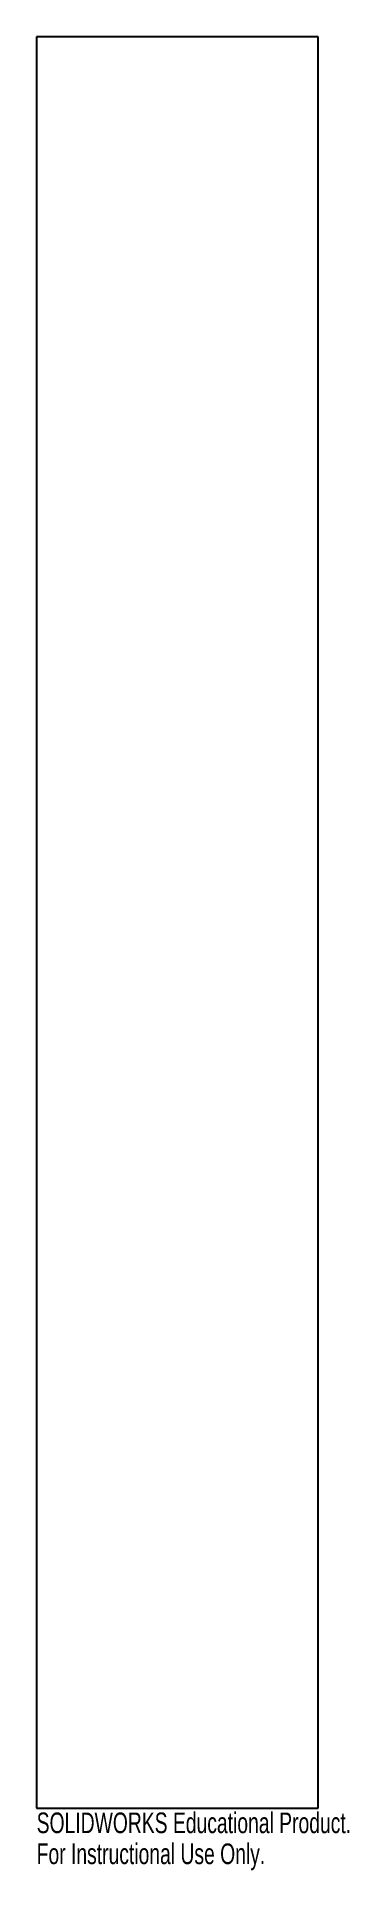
# Model space of a CAD drawing. Header units: millimetres. Extents: x -23 to 50, y -15 to 415.
import ezdxf

# ---------------------------------------------------------------- set-up
doc = ezdxf.new("R2010")
doc.units = ezdxf.units.MM
doc.styles.add('SLDTEXTSTYLE0', font='TXT', dxfattribs={"width": 0.7})

msp = doc.modelspace()

# ---------------------------------------------------------------- linework, layer by layer
at = {"color": 7, "linetype": 'Continuous', "lineweight": 25}
for p, q in [((43, 415), (-23, 415)), ((-23, 415), (-23, 0)), ((43, 0), (43, 415)), ((-23, 0), (43, 0))]:
    msp.add_line(p, q, dxfattribs=at)

# ---------------------------------------------------------------- texts
at = {"color": 7, "linetype": 'Continuous', "char_height": 4.8336, "attachment_point": 1, "style": 'SLDTEXTSTYLE0'}
for s, insert in [('SOLIDWORKS Educational Product.', (-23, -1.02)), ('For Instructional Use Only.', (-23, -8.27))]:
    msp.add_mtext(s, dxfattribs=dict(at, insert=insert))

doc.saveas('drawing.dxf')
